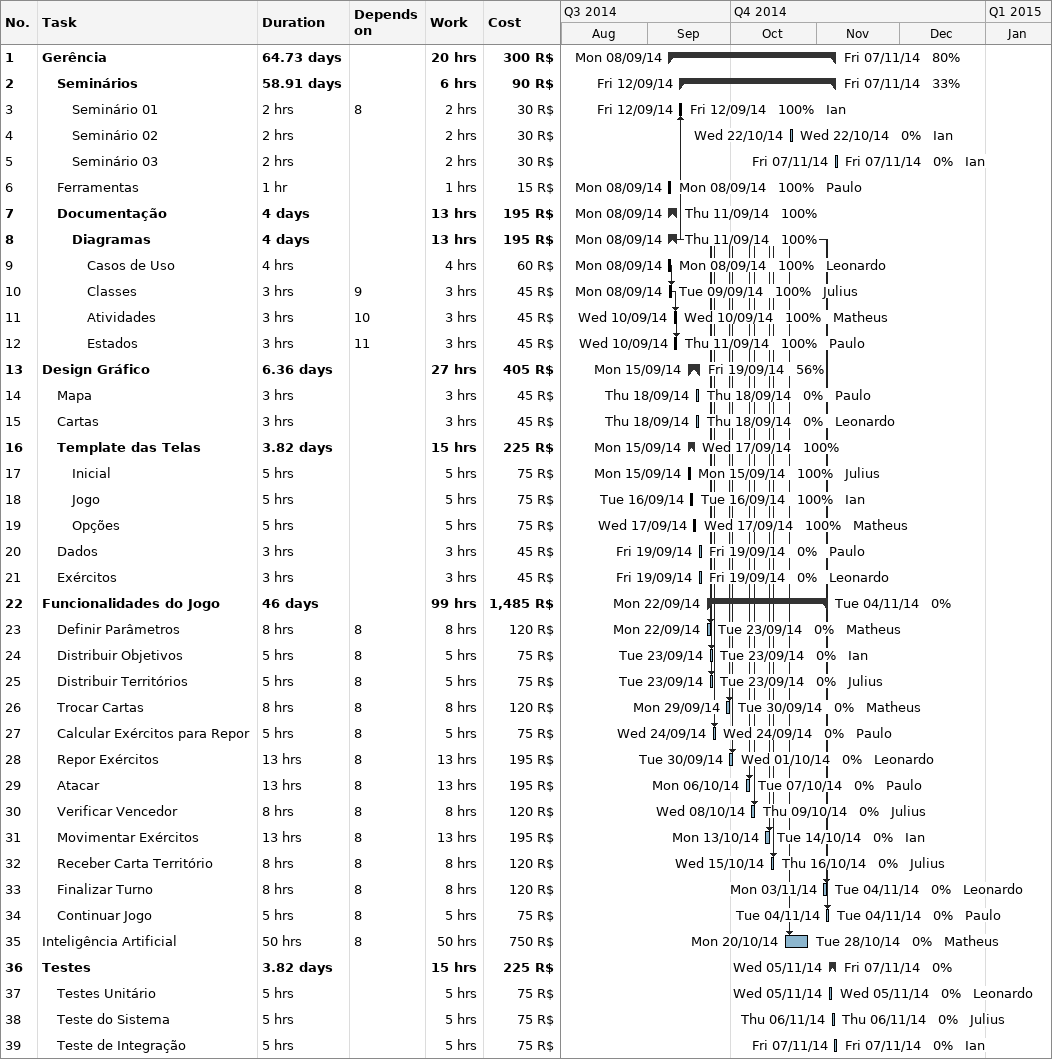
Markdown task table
| ID | Level | Task | Duration | Start | Finish | Predecessors | Resources | % complete | Work (h) | Cost (R$) |
|---|---|---|---|---|---|---|---|---|---|---|
| 1 | 1 | **Gerência** | 64.73d | 2014-09-08 | 2014-11-07 |  |  | 80 | 20 | 300 |
| 2 | 2 | **Seminários** | 58.91d | 2014-09-12 | 2014-11-07 |  |  | 33 | 6 | 90 |
| 3 | 3 | Seminário 01 | 2h | 2014-09-12 | 2014-09-12 | 8 | Ian | 100 | 2 | 30 |
| 4 | 3 | Seminário 02 | 2h | 2014-10-22 | 2014-10-22 |  | Ian | 0 | 2 | 30 |
| 5 | 3 | Seminário 03 | 2h | 2014-11-07 | 2014-11-07 |  | Ian | 0 | 2 | 30 |
| 6 | 2 | Ferramentas | 1h | 2014-09-08 | 2014-09-08 |  | Paulo | 100 | 1 | 15 |
| 7 | 2 | **Documentação** | 4d | 2014-09-08 | 2014-09-11 |  |  | 100 | 13 | 195 |
| 8 | 3 | **Diagramas** | 4d | 2014-09-08 | 2014-09-11 |  |  | 100 | 13 | 195 |
| 9 | 4 | Casos de Uso | 4h | 2014-09-08 | 2014-09-08 |  | Leonardo | 100 | 4 | 60 |
| 10 | 4 | Classes | 3h | 2014-09-08 | 2014-09-09 | 9 | Julius | 100 | 3 | 45 |
| 11 | 4 | Atividades | 3h | 2014-09-10 | 2014-09-10 | 10 | Matheus | 100 | 3 | 45 |
| 12 | 4 | Estados | 3h | 2014-09-10 | 2014-09-11 | 11 | Paulo | 100 | 3 | 45 |
| 13 | 1 | **Design Gráfico** | 6.36d | 2014-09-15 | 2014-09-19 |  |  | 56 | 27 | 405 |
| 14 | 2 | Mapa | 3h | 2014-09-18 | 2014-09-18 |  | Paulo | 0 | 3 | 45 |
| 15 | 2 | Cartas | 3h | 2014-09-18 | 2014-09-18 |  | Leonardo | 0 | 3 | 45 |
| 16 | 2 | **Template das Telas** | 3.82d | 2014-09-15 | 2014-09-17 |  |  | 100 | 15 | 225 |
| 17 | 3 | Inicial | 5h | 2014-09-15 | 2014-09-15 |  | Julius | 100 | 5 | 75 |
| 18 | 3 | Jogo | 5h | 2014-09-16 | 2014-09-16 |  | Ian | 100 | 5 | 75 |
| 19 | 3 | Opções | 5h | 2014-09-17 | 2014-09-17 |  | Matheus | 100 | 5 | 75 |
| 20 | 2 | Dados | 3h | 2014-09-19 | 2014-09-19 |  | Paulo | 0 | 3 | 45 |
| 21 | 2 | Exércitos | 3h | 2014-09-19 | 2014-09-19 |  | Leonardo | 0 | 3 | 45 |
| 22 | 1 | **Funcionalidades do Jogo** | 46d | 2014-09-22 | 2014-11-04 |  |  | 0 | 99 | 1485 |
| 23 | 2 | Definir Parâmetros | 8h | 2014-09-22 | 2014-09-23 | 8 | Matheus | 0 | 8 | 120 |
| 24 | 2 | Distribuir Objetivos | 5h | 2014-09-23 | 2014-09-23 | 8 | Ian | 0 | 5 | 75 |
| 25 | 2 | Distribuir Territórios | 5h | 2014-09-23 | 2014-09-23 | 8 | Julius | 0 | 5 | 75 |
| 26 | 2 | Trocar Cartas | 8h | 2014-09-29 | 2014-09-30 | 8 | Matheus | 0 | 8 | 120 |
| 27 | 2 | Calcular Exércitos para Repor | 5h | 2014-09-24 | 2014-09-24 | 8 | Paulo | 0 | 5 | 75 |
| 28 | 2 | Repor Exércitos | 13h | 2014-09-30 | 2014-10-01 | 8 | Leonardo | 0 | 13 | 195 |
| 29 | 2 | Atacar | 13h | 2014-10-06 | 2014-10-07 | 8 | Paulo | 0 | 13 | 195 |
| 30 | 2 | Verificar Vencedor | 8h | 2014-10-08 | 2014-10-09 | 8 | Julius | 0 | 8 | 120 |
| 31 | 2 | Movimentar Exércitos | 13h | 2014-10-13 | 2014-10-14 | 8 | Ian | 0 | 13 | 195 |
| 32 | 2 | Receber Carta Território | 8h | 2014-10-15 | 2014-10-16 | 8 | Julius | 0 | 8 | 120 |
| 33 | 2 | Finalizar Turno | 8h | 2014-11-03 | 2014-11-04 | 8 | Leonardo | 0 | 8 | 120 |
| 34 | 2 | Continuar Jogo | 5h | 2014-11-04 | 2014-11-04 | 8 | Paulo | 0 | 5 | 75 |
| 35 | 1 | Inteligência Artificial | 50h | 2014-10-20 | 2014-10-28 | 8 | Matheus | 0 | 50 | 750 |
| 36 | 1 | **Testes** | 3.82d | 2014-11-05 | 2014-11-07 |  |  | 0 | 15 | 225 |
| 37 | 2 | Testes Unitário | 5h | 2014-11-05 | 2014-11-05 |  | Leonardo | 0 | 5 | 75 |
| 38 | 2 | Teste do Sistema | 5h | 2014-11-06 | 2014-11-06 |  | Julius | 0 | 5 | 75 |
| 39 | 2 | Teste de Integração | 5h | 2014-11-07 | 2014-11-07 |  | Ian | 0 | 5 | 75 |
